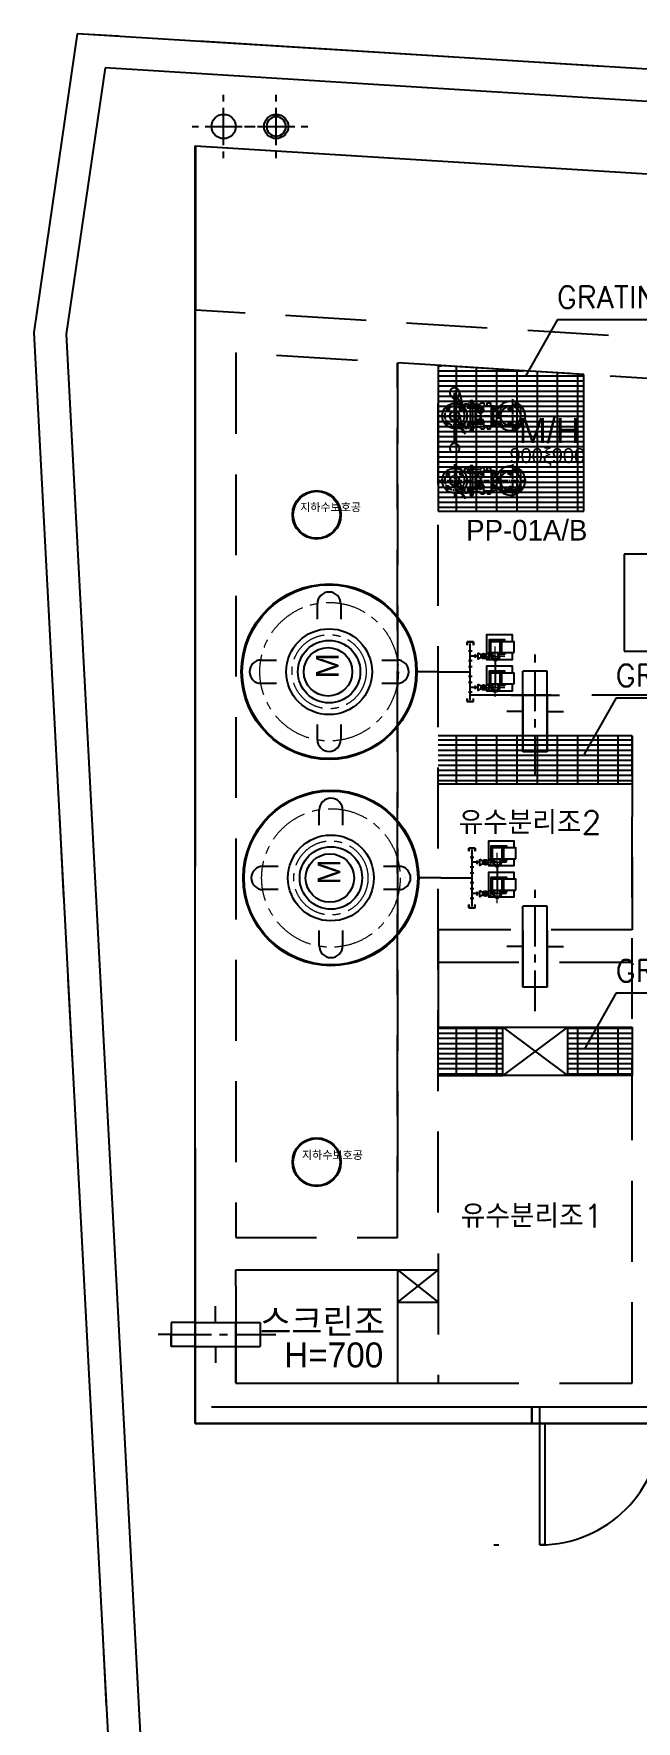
# Model space of a CAD drawing. Header units: millimetres. Extents: x 10462777 to 22643323, y 453826 to 1389191.
# Drawn here: x 11217133 to 11220856, y 619159 to 629587 of the extents above; entities that cross this region are included whole.
import ezdxf
from ezdxf.enums import TextEntityAlignment as Align

# ---------------------------------------------------------------- set-up
doc = ezdxf.new("R2010")
doc.units = ezdxf.units.MM
doc.header["$LTSCALE"] = 200
doc.header["$MEASUREMENT"] = 0
for name, pattern in [('CENTER', [2, 1.25, -0.25, 0.25, -0.25]), ('CENTER2', [1.125, 0.75, -0.125, 0.125, -0.125]), ('HIDDEN', [3.75, 2.5, -1.25]), ('PHANTOM', [2.5, 1.25, -0.25, 0.25, -0.25, 0.25, -0.25])]:
    doc.linetypes.add(name, pattern=pattern)
doc.layers.get('0').update_dxf_attribs({"linetype": 'CONTINUOUS'})
for name, color, linetype in [('C1', 7, 'CENTER'), ('CO2', 4, 'CONTINUOUS'), ('DIM', 4, 'CONTINUOUS'), ('door', 4, 'CONTINUOUS'), ('ELE', 7, 'CONTINUOUS'), ('ext', 4, 'CONTINUOUS'), ('FONT', 2, 'CONTINUOUS'), ('HATCH', 8, 'CONTINUOUS'), ('lea', 7, 'CONTINUOUS'), ('MECHANIC', 3, 'CONTINUOUS'), ('P1', 4, 'CONTINUOUS'), ('panel', 4, 'CONTINUOUS'), ('PIPE', 4, 'CONTINUOUS'), ('기계배관', 6, 'CONTINUOUS'), ('기계장비', 3, 'CONTINUOUS'), ('대지경계', 2, 'CONTINUOUS'), ('맨홀', 3, 'CONTINUOUS'), ('배관_02', 6, 'CONTINUOUS'), ('토목', 9, 'CONTINUOUS')]:
    doc.layers.add(name, color=color, linetype=linetype)
doc.styles.add('GHS', font='txt.shx ', dxfattribs={"bigfont": ' whgtxt.shx'})
doc.styles.get("Standard").update_dxf_attribs({"font": 'SYMBOL'})
doc.styles.add('중고딕', font='txt.shx ', dxfattribs={"bigfont": ' whgtxt.shx'})
pattern_1 = [(0, (11210619.973, 611347.867), (0, 31.25), []), (90, (11210619.97, 611347.87), (-125, 8e-15), [])]

msp = doc.modelspace()

# ---------------------------------------------------------------- hatches: boundary and pattern name
h = msp.add_hatch()
h.set_pattern_fill('GRATE', color=0, scale=1000, style=0)
h.set_pattern_definition(pattern_1)
h.paths.add_polyline_path([(11219631.32522, 626636.87163), (11220531.32522, 626636.87163), (11220531.32522, 627481.15471), (11219631.32522, 627536.87163)])
h.paths.add_polyline_path([(11220049.55577, 626910.5664), (11220650.15577, 626910.5664), (11220650.15577, 627049.1664), (11220049.55577, 627049.1664)], flags=9)
h.paths.add_polyline_path([(11220092.22771, 627020.09053), (11220579.89437, 627020.09053), (11220579.89437, 627251.09053), (11220092.22771, 627251.09053)], flags=9)
h = msp.add_hatch()
h.set_pattern_fill('GRATE', color=0, scale=1000, style=0)
h.set_pattern_definition(pattern_1)
h.paths.add_polyline_path([(11220831.32522, 624948.70034), (11220831.32522, 625248.70034), (11219631.32522, 625248.70034), (11219631.32522, 624948.70034)])
h = msp.add_hatch()
h.set_pattern_fill('GRATE', color=0, scale=1000, style=0)
h.set_pattern_definition(pattern_1)
h.paths.add_polyline_path([(11219631.32522, 623448.70034), (11219631.32522, 623148.70034), (11220031.32522, 623148.70034), (11220031.32522, 623448.70034)])
h.paths.add_polyline_path([(11220831.32522, 623148.70034), (11220831.32522, 623448.70034), (11220431.32522, 623448.70034), (11220431.32522, 623148.70034)])

# ---------------------------------------------------------------- linework, layer by layer
at = {"color": 3}
for p, q in [((11218131.32522, 620998.70034), (11218131.32522, 628894.7293)), ((11218131.32522, 628894.7293), (11248381.32522, 627017.50757)), ((11218381.32522, 621948.70034), (11219381.32522, 621948.70034)), ((11218381.32522, 621848.70034), (11218381.32522, 621948.70034)), ((11219381.32522, 621948.70034), (11219381.32522, 621348.70034)), ((11219381.32522, 621948.70034), (11219381.32522, 621748.70034)), ((11218381.32522, 621848.70034), (11218381.32522, 621248.70034)), ((11218381.32522, 621248.70034), (11218381.32522, 621548.70034)), ((11219381.32522, 621348.70034), (11219381.32522, 621248.70034)), ((11218381.32522, 621248.70034), (11219881.32522, 621248.70034)), ((11236481.32522, 620998.70034), (11218131.32522, 620998.70034))]:
    msp.add_line(p, q, dxfattribs=at)
at = {"color": 0}
for p, q in [((11218132.2843, 628894.66979), (11218132.2843, 627879.66979)), ((11218132.2843, 628894.66979), (11248381.32522, 627017.50757)), ((11218132.2843, 628894.66979), (11218132.2843, 627879.66979)), ((11218132.2843, 628894.66979), (11248381.32522, 627017.50757)), ((11218131.32522, 620998.70034), (11218132.2843, 627879.66979)), ((11218131.32522, 620998.70034), (11218132.2843, 627879.66979)), ((11220369.23246, 627821.67304), (11220171.66369, 627471.90779)), ((11220369.23246, 627821.67304), (11221257.10956, 627821.67304)), ((11219631.32522, 627536.87163), (11219631.32522, 626636.87163)), ((11220531.32522, 627481.15471), (11219631.32522, 627536.87163)), ((11220131.32522, 627505.91778), (11219881.32522, 627521.39471)), ((11220531.32522, 626636.87163), (11220531.32522, 627481.15471)), ((11219631.32522, 626636.87163), (11220531.32522, 626636.87163)), ((11221081.10568, 626370.60098), (11220781.10568, 626370.60098)), ((11220781.10568, 626370.60098), (11220781.10568, 625770.60098)), ((11220781.10568, 625770.60098), (11221081.10568, 625770.60098)), ((11220081.32522, 625498.70034), (11220381.32522, 625498.70034)), ((11220231.32522, 625498.70034), (11220381.32522, 625498.70034)), ((11220732.49906, 625484.06756), (11220534.9303, 625134.30232)), ((11220732.49906, 625484.06756), (11221620.37617, 625484.06756)), ((11220831.32522, 625248.70034), (11219631.32522, 625248.70034)), ((11220381.32522, 625248.70034), (11220081.32522, 625248.70034)), ((11220831.32522, 625248.70034), (11220831.32522, 624948.70034)), ((11220831.32522, 624948.70034), (11219631.32522, 624948.70034)), ((11220732.49906, 623659.41418), (11220534.9303, 623309.64894)), ((11220732.49906, 623659.41418), (11221620.37617, 623659.41418)), ((11219631.32522, 623448.70034), (11220831.32522, 623448.70034)), ((11220031.32522, 623148.70034), (11220031.32522, 623448.70034)), ((11220031.32522, 623448.70034), (11220431.32522, 623448.70034)), ((11220431.32522, 623448.70034), (11220031.32522, 623148.70034)), ((11220031.32522, 623448.70034), (11220431.32522, 623148.70034)), ((11220431.32522, 623448.70034), (11220431.32522, 623148.70034)), ((11220831.32522, 623448.70034), (11220831.32522, 623148.70034)), ((11220831.32522, 623148.70034), (11219631.32522, 623148.70034)), ((11219631.32522, 623148.70034), (11220031.32522, 623148.70034)), ((11219381.32522, 621948.70034), (11219631.32522, 621948.70034)), ((11219381.32522, 621948.70034), (11219631.32522, 621748.70034)), ((11219631.32522, 621948.70034), (11219381.32522, 621748.70034)), ((11219381.32522, 621748.70034), (11219631.32522, 621748.70034)), ((11218131.32522, 620998.70034), (11248381.32522, 620998.70034)), ((11218131.32522, 620998.70034), (11248381.32522, 620998.70034))]:
    msp.add_line(p, q, dxfattribs=at)
at = {"color": 3, "linetype": 'HIDDEN'}
for p, q in [((11248381.32522, 626007.50757), (11218132.2843, 627879.66979)), ((11219881.32522, 627521.39471), (11218381.32522, 627614.25624)), ((11218381.32522, 627614.25624), (11218381.32522, 622148.70034)), ((11219131.32522, 627580.44768), (11219131.32522, 627580.44768)), ((11219381.32522, 627552.34855), (11219381.32522, 622552.34855)), ((11219381.32522, 622148.70034), (11219381.32522, 627552.34855)), ((11219631.32522, 622302.34855), (11219631.32522, 627536.87163)), ((11227930.58289, 627023.08376), (11220131.32522, 627505.91778)), ((11221081.32522, 625498.70034), (11219631.32522, 625498.70034)), ((11220831.32522, 621248.70034), (11220831.32522, 625248.70034)), ((11220831.32522, 625248.70034), (11220831.32522, 624048.70034)), ((11220831.32522, 624048.70034), (11219631.32522, 624048.70034)), ((11219631.32522, 624048.70034), (11219631.32522, 623848.70034)), ((11219631.32522, 623848.70034), (11220831.32522, 623848.70034)), ((11219631.32522, 623848.70034), (11219631.32522, 623448.70034)), ((11218381.32522, 622148.70034), (11219381.32522, 622148.70034)), ((11218381.32522, 622148.70034), (11219381.32522, 622148.70034)), ((11219631.32522, 622048.70034), (11219631.32522, 621248.70034)), ((11219631.32522, 621248.70034), (11220831.32522, 621248.70034))]:
    msp.add_line(p, q, dxfattribs=at)
at = {"color": 1, "linetype": 'CENTER'}
for p, q in [((11220231.32522, 625000.42495), (11220231.32522, 625788.05455)), ((11220231.32522, 625000.42495), (11220231.32522, 625788.05455)), ((11220231.32522, 623547.33733), (11220231.32522, 624334.96693)), ((11220231.32522, 623547.33733), (11220231.32522, 624334.96693)), ((11217981.32522, 621548.70034), (11217902.39316, 621548.70034)), ((11217981.32522, 621548.70034), (11218629.5761, 621548.70034))]:
    msp.add_line(p, q, dxfattribs=at)
at = {"color": 7}
for p, q in [((11219636.52117, 625644.49232), (11219500.85287, 625644.49232)), ((11220306.32522, 625498.70034), (11220306.32522, 625148.70034)), ((11219647.7204, 624370.01536), (11219512.0521, 624370.01536)), ((11220306.32522, 624045.61273), (11220306.32522, 623695.61273)), ((11218131.32522, 621548.70034), (11218131.32522, 621698.70034)), ((11218131.32522, 621548.70034), (11218131.32522, 621698.70034)), ((11218381.32522, 621248.70034), (11218381.32522, 621623.70034)), ((11218381.32522, 621623.70034), (11218381.32522, 621623.70034))]:
    msp.add_line(p, q, dxfattribs=at)
for points in [[(11219933.69745, 625753.39403), (11219933.69745, 625873.95367), (11220088.73745, 625873.95367), (11220088.73745, 625829.88)], [(11220088.73745, 625762.98733), (11220088.73745, 625718.91367), (11219933.69745, 625718.91367), (11219933.69745, 625729.39061)], [(11219933.69745, 625559.79883), (11219933.69745, 625680.35847), (11220088.73745, 625680.35847), (11220088.73745, 625636.2848)], [(11219976.33835, 625525.31847), (11219933.69745, 625525.31847), (11219933.69745, 625535.79541)], [(11220088.73745, 625569.39214), (11220088.73745, 625525.31847), (11219994.40057, 625525.31847)], [(11219944.89668, 624478.91707), (11219944.89668, 624599.47671), (11220099.93668, 624599.47671), (11220099.93668, 624555.40304)], [(11220099.93668, 624488.51038), (11220099.93668, 624444.43671), (11219944.89668, 624444.43671), (11219944.89668, 624454.91365)], [(11219944.89668, 624285.32188), (11219944.89668, 624405.88152), (11220099.93668, 624405.88152), (11220099.93668, 624361.80785)], [(11219987.53758, 624250.84152), (11219944.89668, 624250.84152), (11219944.89668, 624261.31846)], [(11220099.93668, 624294.91518), (11220099.93668, 624250.84152), (11220005.5998, 624250.84152)]]:
    msp.add_lwpolyline(points)
at = {"color": 0}
for centre, radius in [((11218881.32522, 626614.25624), 150), ((11218881.32522, 626614.25624), 145), ((11218881.32522, 622614.25624), 150), ((11218881.32522, 622614.25624), 145)]:
    msp.add_circle(centre, radius, dxfattribs=at)
for centre in [(11218951.60416, 625643.95596), (11218962.80339, 624369.47901)]:
    msp.add_circle(centre, 150)
at = {"layer": 'C1', "color": 4, "lineweight": 15}
for p, q in [((11219927.22946, 625741.59712), (11220043.50946, 625741.59712)), ((11219985.36946, 625683.45712), (11219985.36946, 625799.73712)), ((11219985.36946, 625489.65712), (11219985.36946, 625605.93712)), ((11219927.22946, 625547.79712), (11220043.50946, 625547.79712)), ((11219938.42869, 624467.12017), (11220054.70869, 624467.12017)), ((11219996.56869, 624408.98017), (11219996.56869, 624525.26017)), ((11219938.42869, 624273.32017), (11220054.70869, 624273.32017)), ((11219996.56869, 624215.18017), (11219996.56869, 624331.46017))]:
    msp.add_line(p, q, dxfattribs=at)
for centre, radius in [((11218958.21287, 625644.49232), 428.08271), ((11218958.21287, 625644.49232), 229.11469), ((11218969.4121, 624370.01536), 428.08271), ((11218969.4121, 624370.01536), 229.11469)]:
    msp.add_circle(centre, radius, dxfattribs=at)
at = {"layer": 'CO2'}
for p, q in [((11218885.86087, 625970.07634), (11218885.86087, 626064.41461)), ((11219030.56487, 626064.41461), (11219030.56487, 625970.07634)), ((11218538.29058, 625716.84432), (11218632.62885, 625716.84432)), ((11219283.7969, 625716.84432), (11219378.13517, 625716.84432)), ((11218632.62885, 625572.14032), (11218538.29058, 625572.14032)), ((11219378.13517, 625572.14032), (11219283.7969, 625572.14032)), ((11218885.86087, 625224.57002), (11218885.86087, 625318.90829)), ((11219030.56487, 625318.90829), (11219030.56487, 625224.57002)), ((11218897.0601, 624695.59939), (11218897.0601, 624789.93766)), ((11219041.7641, 624789.93766), (11219041.7641, 624695.59939)), ((11218549.48981, 624442.36736), (11218643.82808, 624442.36736)), ((11219294.99613, 624442.36736), (11219389.3344, 624442.36736)), ((11218643.82808, 624297.66336), (11218549.48981, 624297.66336)), ((11219389.3344, 624297.66336), (11219294.99613, 624297.66336)), ((11218897.0601, 623950.09307), (11218897.0601, 624044.43134)), ((11219041.7641, 624044.43134), (11219041.7641, 623950.09307))]:
    msp.add_line(p, q, dxfattribs=at)
for centre, radius in [((11218958.21287, 625644.49232), 265.29069), ((11218958.21287, 625644.49232), 192.93869), ((11218969.4121, 624370.01536), 265.29069), ((11218969.4121, 624370.01536), 192.93869)]:
    msp.add_circle(centre, radius, dxfattribs=at)
for centre, start, end in [((11218958.21287, 626064.41461), 90, 180), ((11218958.21287, 626064.41461), 0, 90), ((11218538.29058, 625644.49232), 90, 180), ((11219378.13517, 625644.49232), 0, 90), ((11218538.29058, 625644.49232), 180, 270), ((11219378.13517, 625644.49232), 270, 0), ((11218958.21287, 625224.57002), 180, 270), ((11218958.21287, 625224.57002), 270, 0), ((11218969.4121, 624789.93766), 90, 180), ((11218969.4121, 624789.93766), 0, 90), ((11218549.48981, 624370.01536), 90, 180), ((11218549.48981, 624370.01536), 180, 270), ((11219389.3344, 624370.01536), 0, 90), ((11219389.3344, 624370.01536), 270, 0), ((11218969.4121, 623950.09307), 180, 270), ((11218969.4121, 623950.09307), 270, 0)]:
    msp.add_arc(centre, 72.352, start, end, dxfattribs=at)
at = {"layer": 'DIM', "color": 3}
for p, q in [((11219841.95746, 625771.05472), (11219818.70146, 625771.05472)), ((11219841.95746, 625712.13952), (11219818.70146, 625712.13952)), ((11219859.78706, 625753.22512), (11219859.78706, 625729.96912)), ((11219416.31303, 625644.49232), (11219416.31303, 625644.49232)), ((11219418.20431, 625644.49232), (11219418.20431, 625644.49232)), ((11219841.95746, 625673.94992), (11219818.70146, 625673.94992)), ((11219841.95746, 625615.03472), (11219818.70146, 625615.03472)), ((11219841.95746, 625577.25472), (11219818.70146, 625577.25472)), ((11219841.95746, 625518.33952), (11219818.70146, 625518.33952)), ((11219859.78706, 625559.42512), (11219859.78706, 625536.16912)), ((11219853.15669, 624496.57777), (11219829.90069, 624496.57777)), ((11219870.98629, 624478.74817), (11219870.98629, 624455.49217)), ((11219427.51226, 624370.01536), (11219427.51226, 624370.01536)), ((11219429.40354, 624370.01536), (11219429.40354, 624370.01536)), ((11219853.15669, 624437.66257), (11219829.90069, 624437.66257)), ((11219853.15669, 624399.47296), (11219829.90069, 624399.47296)), ((11219853.15669, 624340.55776), (11219829.90069, 624340.55776)), ((11219853.15669, 624302.77777), (11219829.90069, 624302.77777)), ((11219853.15669, 624243.86257), (11219829.90069, 624243.86257)), ((11219870.98629, 624284.94817), (11219870.98629, 624261.69217))]:
    msp.add_line(p, q, dxfattribs=at)
at = {"layer": 'door', "linetype": 'Continuous'}
for p, q in [((11220260.50996, 621098.70034), (11220210.50996, 621098.70034)), ((11220210.50996, 621098.70034), (11220210.50996, 620998.70034)), ((11220260.50996, 621098.70034), (11220210.50996, 621098.70034)), ((11220210.50996, 621098.70034), (11220210.50996, 620998.70034)), ((11220260.50996, 621098.70034), (11220210.50996, 621098.70034)), ((11220210.50996, 621098.70034), (11220210.50996, 620998.70034)), ((11220260.50996, 620998.70034), (11220260.50996, 621098.70034)), ((11220260.50996, 620998.70034), (11220260.50996, 621098.70034)), ((11220260.50996, 620998.70034), (11220260.50996, 621098.70034)), ((11218456.32522, 620998.70034), (11218506.32522, 620998.70034)), ((11218456.32522, 620998.70034), (11218506.32522, 620998.70034)), ((11220056.32522, 620998.70034), (11220006.32522, 620998.70034)), ((11220056.32522, 620998.70034), (11220006.32522, 620998.70034))]:
    msp.add_line(p, q, dxfattribs=at)
at = {"layer": 'door'}
for p, q in [((11218506.32522, 620998.70034), (11218536.32522, 620998.70034)), ((11218506.32522, 620998.70034), (11218536.32522, 620998.70034)), ((11220006.32522, 620998.70034), (11219976.32522, 620998.70034)), ((11220006.32522, 620998.70034), (11219976.32522, 620998.70034)), ((11220006.32522, 620998.70034), (11219976.32522, 620998.70034)), ((11220006.32522, 620998.70034), (11219976.32522, 620998.70034)), ((11220260.50996, 620248.70034), (11220260.50996, 620998.70034)), ((11220260.50996, 620248.70034), (11220260.50996, 620998.70034)), ((11220260.50996, 620248.70034), (11220260.50996, 620998.70034)), ((11220290.50996, 620998.70034), (11220290.50996, 620248.70034)), ((11220290.50996, 620998.70034), (11220290.50996, 620248.70034)), ((11220290.50996, 620998.70034), (11220290.50996, 620248.70034)), ((11219976.32522, 620248.70034), (11220006.32522, 620248.70034)), ((11220290.50996, 620248.70034), (11220260.50996, 620248.70034)), ((11220290.50996, 620248.70034), (11220260.50996, 620248.70034)), ((11220290.50996, 620248.70034), (11220260.50996, 620248.70034))]:
    msp.add_line(p, q, dxfattribs=at)
msp.add_arc((11220260.50996, 620998.70034), 750, 270, 0, dxfattribs=at)
msp.add_arc((11220260.50996, 620998.70034), 750, 270, 0, dxfattribs=at)
msp.add_arc((11220260.50996, 620998.70034), 750, 270, 0, dxfattribs=at)
at = {"layer": 'ELE'}
msp.add_line((11218506.32522, 620998.70034), (11220006.32522, 620998.70034), dxfattribs=at)
msp.add_line((11218506.32522, 620998.70034), (11220006.32522, 620998.70034), dxfattribs=at)
at = {"layer": 'ext', "color": 4}
for p, q in [((11217401.99534, 629586.97728), (11217133.03039, 627740.48585)), ((11365370.32523, 620401.20667), (11217401.99534, 629586.97728)), ((11217573.36768, 629375.95359), (11217333.79638, 627731.25463)), ((11365170.32523, 620213.23751), (11217573.36768, 629375.95359)), ((11217133.03039, 627740.48585), (11220722.95344, 559748.38492)), ((11217333.79638, 627731.25463), (11220922.67525, 559758.93005))]:
    msp.add_line(p, q, dxfattribs=at)
at = {"layer": 'HATCH'}
for p, q in [((11218306.32522, 629168.9894), (11218306.32522, 629208.9894)), ((11218306.32522, 629168.9894), (11218306.32522, 629208.9894)), ((11218306.32522, 629168.9894), (11218306.32522, 629208.9894)), ((11218306.32522, 629168.9894), (11218306.32522, 629208.9894)), ((11218306.32522, 629168.9894), (11218306.32522, 629208.9894)), ((11218631.32522, 629168.9894), (11218631.32522, 629208.9894)), ((11218631.32522, 629168.9894), (11218631.32522, 629208.9894)), ((11218631.32522, 629168.9894), (11218631.32522, 629208.9894)), ((11218631.32522, 629168.9894), (11218631.32522, 629208.9894)), ((11218631.32522, 629168.9894), (11218631.32522, 629208.9894)), ((11218306.32522, 628898.9894), (11218306.32522, 629128.9894)), ((11218306.32522, 628898.9894), (11218306.32522, 629128.9894)), ((11218306.32522, 628898.9894), (11218306.32522, 629128.9894)), ((11218306.32522, 628898.9894), (11218306.32522, 629128.9894)), ((11218306.32522, 628898.9894), (11218306.32522, 629128.9894)), ((11218631.32522, 628898.9894), (11218631.32522, 629128.9894)), ((11218631.32522, 628898.9894), (11218631.32522, 629128.9894)), ((11218631.32522, 628898.9894), (11218631.32522, 629128.9894)), ((11218631.32522, 628898.9894), (11218631.32522, 629128.9894)), ((11218631.32522, 628898.9894), (11218631.32522, 629128.9894)), ((11218111.32523, 629013.9894), (11218151.32523, 629013.9894)), ((11218111.32523, 629013.9894), (11218151.32523, 629013.9894)), ((11218111.32523, 629013.9894), (11218151.32523, 629013.9894)), ((11218111.32523, 629013.9894), (11218151.32523, 629013.9894)), ((11218111.32523, 629013.9894), (11218151.32523, 629013.9894)), ((11218191.32523, 629013.9894), (11218421.32522, 629013.9894)), ((11218191.32523, 629013.9894), (11218421.32522, 629013.9894)), ((11218191.32523, 629013.9894), (11218421.32522, 629013.9894)), ((11218191.32523, 629013.9894), (11218421.32522, 629013.9894)), ((11218191.32523, 629013.9894), (11218421.32522, 629013.9894)), ((11218436.32523, 629013.9894), (11218476.32523, 629013.9894)), ((11218436.32523, 629013.9894), (11218476.32523, 629013.9894)), ((11218436.32523, 629013.9894), (11218476.32523, 629013.9894)), ((11218436.32523, 629013.9894), (11218476.32523, 629013.9894)), ((11218436.32523, 629013.9894), (11218476.32523, 629013.9894)), ((11218461.32522, 629013.9894), (11218501.32522, 629013.9894)), ((11218461.32522, 629013.9894), (11218501.32522, 629013.9894)), ((11218461.32522, 629013.9894), (11218501.32522, 629013.9894)), ((11218461.32522, 629013.9894), (11218501.32522, 629013.9894)), ((11218461.32522, 629013.9894), (11218501.32522, 629013.9894)), ((11218516.32523, 629013.9894), (11218746.32522, 629013.9894)), ((11218516.32523, 629013.9894), (11218746.32522, 629013.9894)), ((11218516.32523, 629013.9894), (11218746.32522, 629013.9894)), ((11218516.32523, 629013.9894), (11218746.32522, 629013.9894)), ((11218516.32523, 629013.9894), (11218746.32522, 629013.9894)), ((11218786.32522, 629013.9894), (11218826.32522, 629013.9894)), ((11218786.32522, 629013.9894), (11218826.32522, 629013.9894)), ((11218786.32522, 629013.9894), (11218826.32522, 629013.9894)), ((11218786.32522, 629013.9894), (11218826.32522, 629013.9894)), ((11218786.32522, 629013.9894), (11218826.32522, 629013.9894)), ((11218306.32522, 628818.9894), (11218306.32522, 628858.9894)), ((11218306.32522, 628818.9894), (11218306.32522, 628858.9894)), ((11218306.32522, 628818.9894), (11218306.32522, 628858.9894)), ((11218306.32522, 628818.9894), (11218306.32522, 628858.9894)), ((11218306.32522, 628818.9894), (11218306.32522, 628858.9894)), ((11218631.32522, 628818.9894), (11218631.32522, 628858.9894)), ((11218631.32522, 628818.9894), (11218631.32522, 628858.9894)), ((11218631.32522, 628818.9894), (11218631.32522, 628858.9894)), ((11218631.32522, 628818.9894), (11218631.32522, 628858.9894)), ((11218631.32522, 628818.9894), (11218631.32522, 628858.9894))]:
    msp.add_line(p, q, dxfattribs=at)
for centre in [(11218306.32522, 629013.9894), (11218306.32522, 629013.9894), (11218306.32522, 629013.9894), (11218306.32522, 629013.9894), (11218306.32522, 629013.9894), (11218631.32522, 629013.9894), (11218631.32522, 629013.9894), (11218631.32522, 629013.9894), (11218631.32522, 629013.9894), (11218631.32522, 629013.9894)]:
    msp.add_ellipse(centre, major_axis=(-53.03301, 53.03301), ratio=1, start_param=-0.7853981634, end_param=5.4977871438, dxfattribs=at)
at = {"layer": 'lea'}
for start, end in [(0, 180), (0, 180), (0, 180), (0, 180), (0, 180), (180, 0), (180, 0), (180, 0), (180, 0), (180, 0)]:
    msp.add_arc((11218631.32522, 629013.9894), 60, start, end, dxfattribs=at)
at = {"layer": 'MECHANIC', "color": 1}
for p, q in [((11219789.07522, 627272.56121), (11219763.29204, 627375.39714)), ((11219789.07522, 627272.56121), (11219712.90828, 627346.30806)), ((11219749.07522, 627341.84324), (11219799.07522, 627255.2407)), ((11219780.41496, 627267.56121), (11219797.73547, 627277.56121)), ((11219813.95022, 627300.19779), (11219813.95022, 627272.3229)), ((11219862.95022, 627272.3229), (11219813.95022, 627272.3229)), ((11219845.45022, 627309.8229), (11219829.45022, 627309.8229)), ((11219845.45022, 627290.8229), (11219829.45022, 627290.8229)), ((11219862.95022, 627277.3229), (11219829.45022, 627277.3229)), ((11219829.45022, 627277.3229), (11219829.45022, 627173.3229)), ((11219845.45022, 627173.3229), (11219845.45022, 627277.3229)), ((11219862.95022, 627168.3229), (11219862.95022, 627282.3229)), ((11219875.95022, 627282.3229), (11219862.95022, 627282.3229)), ((11219875.95022, 627260.3229), (11219875.95022, 627282.3229)), ((11219911.95022, 627287.3229), (11219955.95022, 627287.3229)), ((11219911.95022, 627260.3229), (11219911.95022, 627287.3229)), ((11219958.87685, 627287.3229), (11219958.87685, 627163.3229)), ((11219963.87685, 627287.3229), (11219963.87685, 627163.3229)), ((11219789.07522, 627129.8436), (11219712.90828, 627203.59045)), ((11219749.07522, 627199.12563), (11219799.07522, 627112.52309)), ((11219789.07522, 627129.8436), (11219763.29204, 627232.67952)), ((11219862.95022, 627178.3229), (11219813.95022, 627178.3229)), ((11219813.95022, 627178.3229), (11219813.95022, 627150.448)), ((11219862.95022, 627173.3229), (11219829.45022, 627173.3229)), ((11219875.95022, 627168.3229), (11219862.95022, 627168.3229)), ((11219875.95022, 627168.3229), (11219875.95022, 627190.3229)), ((11219911.95022, 627190.3229), (11219911.95022, 627163.3229)), ((11219911.95022, 627163.3229), (11219955.95022, 627163.3229)), ((11219780.41496, 627124.8436), (11219797.73547, 627134.8436)), ((11219845.45022, 627159.8229), (11219829.45022, 627159.8229)), ((11219845.45022, 627140.8229), (11219829.45022, 627140.8229)), ((11219813.95022, 626900.19779), (11219813.95022, 626872.3229)), ((11219862.95022, 626872.3229), (11219813.95022, 626872.3229)), ((11219845.45022, 626909.8229), (11219829.45022, 626909.8229)), ((11219845.45022, 626890.8229), (11219829.45022, 626890.8229)), ((11219862.95022, 626877.3229), (11219829.45022, 626877.3229)), ((11219829.45022, 626877.3229), (11219829.45022, 626773.3229)), ((11219845.45022, 626773.3229), (11219845.45022, 626877.3229)), ((11219862.95022, 626768.3229), (11219862.95022, 626882.3229)), ((11219875.95022, 626882.3229), (11219862.95022, 626882.3229)), ((11219875.95022, 626860.3229), (11219875.95022, 626882.3229)), ((11219911.95022, 626887.3229), (11219955.95022, 626887.3229)), ((11219911.95022, 626860.3229), (11219911.95022, 626887.3229)), ((11219958.87685, 626887.3229), (11219958.87685, 626763.3229)), ((11219963.87685, 626887.3229), (11219963.87685, 626763.3229)), ((11219789.07522, 626729.8436), (11219712.90828, 626803.59045)), ((11219749.07522, 626799.12563), (11219799.07522, 626712.52309)), ((11219789.07522, 626729.8436), (11219763.29204, 626832.67952)), ((11219862.95022, 626778.3229), (11219813.95022, 626778.3229)), ((11219813.95022, 626778.3229), (11219813.95022, 626750.448)), ((11219862.95022, 626773.3229), (11219829.45022, 626773.3229)), ((11219845.45022, 626759.8229), (11219829.45022, 626759.8229)), ((11219875.95022, 626768.3229), (11219862.95022, 626768.3229)), ((11219875.95022, 626768.3229), (11219875.95022, 626790.3229)), ((11219911.95022, 626790.3229), (11219911.95022, 626763.3229)), ((11219911.95022, 626763.3229), (11219955.95022, 626763.3229)), ((11219780.41496, 626724.8436), (11219797.73547, 626734.8436)), ((11219845.45022, 626740.8229), (11219829.45022, 626740.8229))]:
    msp.add_line(p, q, dxfattribs=at)
at = {"layer": 'MECHANIC', "color": 1, "linetype": 'CENTER2', "ltscale": 0.25}
for p, q in [((11219681.27076, 627278.00235), (11219701.77686, 627257.49626)), ((11219733.95022, 627327.8229), (11219733.95022, 627122.8229)), ((11219786.62967, 627278.00235), (11219766.12358, 627257.49626)), ((11220090.95022, 627327.8229), (11220090.95022, 627122.8229)), ((11219631.45022, 627225.3229), (11220181.45022, 627225.3229)), ((11219681.27076, 627172.64344), (11219701.77686, 627193.14954)), ((11219786.62967, 627172.64344), (11219766.12358, 627193.14954)), ((11219681.27076, 626878.00235), (11219701.77686, 626857.49626)), ((11219733.95022, 626927.8229), (11219733.95022, 626722.8229)), ((11219786.62967, 626878.00235), (11219766.12358, 626857.49626)), ((11220090.95022, 626927.8229), (11220090.95022, 626722.8229)), ((11219631.45022, 626825.3229), (11220181.45022, 626825.3229)), ((11219681.27076, 626772.64344), (11219701.77686, 626793.14954)), ((11219786.62967, 626772.64344), (11219766.12358, 626793.14954))]:
    msp.add_line(p, q, dxfattribs=at)
at = {"layer": 'MECHANIC'}
for p, q in [((11219753.95022, 627300.19779), (11219773.95022, 627300.19779)), ((11219773.95022, 627300.19779), (11219773.95022, 627291.70249)), ((11219793.95022, 627300.19779), (11219793.95022, 627274.37644)), ((11219793.95022, 627300.19779), (11219813.95022, 627300.19779)), ((11219813.95022, 627300.19779), (11219826.45022, 627277.3229)), ((11219826.45022, 627277.3229), (11219829.45022, 627277.3229)), ((11219845.45022, 627317.8229), (11219829.45022, 627317.8229)), ((11219829.45022, 627317.8229), (11219829.45022, 627277.3229)), ((11219845.45022, 627317.8229), (11219845.45022, 627277.3229)), ((11219893.43237, 627294.80105), (11219845.45022, 627294.80105)), ((11219895.95022, 627306.19779), (11219893.43237, 627294.80105)), ((11219895.95022, 627306.19779), (11219915.95022, 627306.19779)), ((11219915.95022, 627297.3229), (11219915.95022, 627306.19779)), ((11219935.95022, 627297.3229), (11219935.95022, 627306.19779)), ((11219935.95022, 627306.19779), (11219955.95022, 627306.19779)), ((11219955.95022, 627306.19779), (11219955.95022, 627287.3229)), ((11219955.95022, 627287.3229), (11219972.87685, 627287.3229)), ((11220018.11264, 627280.92799), (11220018.11264, 627169.7178)), ((11220023.84512, 627286.66048), (11220135.05531, 627286.66048)), ((11220068.90214, 627272.34601), (11220089.99829, 627272.34601)), ((11220094.42711, 627284.80392), (11220106.92718, 627300.06741)), ((11220123.47385, 627268.03377), (11220130.44238, 627286.49091)), ((11220140.7878, 627280.92799), (11220140.7878, 627169.7178)), ((11219793.95022, 627176.26936), (11219793.95022, 627150.448)), ((11219813.95022, 627150.448), (11219826.45022, 627173.3229)), ((11219829.45022, 627173.3229), (11219826.45022, 627173.3229)), ((11219829.45022, 627173.3229), (11219829.45022, 627132.8229)), ((11219845.45022, 627173.3229), (11219845.45022, 627132.8229)), ((11219955.95022, 627163.3229), (11219972.87685, 627163.3229)), ((11219955.95022, 627144.448), (11219955.95022, 627163.3229)), ((11219972.87685, 627253.3229), (11219972.87685, 627197.3229)), ((11220020.4497, 627242.09304), (11220000.98109, 627238.89941)), ((11220020.4497, 627208.55275), (11220000.98109, 627211.74639)), ((11220023.84512, 627163.98532), (11220135.05531, 627163.98532)), ((11220068.90214, 627266.58004), (11220089.99829, 627266.58004)), ((11220068.90214, 627184.06575), (11220089.99829, 627184.06575)), ((11220068.90214, 627178.29979), (11220089.99829, 627178.29979)), ((11220094.42711, 627165.84188), (11220106.92718, 627150.57838)), ((11220123.47385, 627182.61202), (11220130.44238, 627164.15489)), ((11219753.95022, 627150.448), (11219773.95022, 627150.448)), ((11219773.95022, 627158.94331), (11219773.95022, 627150.448)), ((11219793.95022, 627150.448), (11219813.95022, 627150.448)), ((11219845.45022, 627132.8229), (11219829.45022, 627132.8229)), ((11219893.43237, 627155.84474), (11219845.45022, 627155.84474)), ((11219895.95022, 627144.448), (11219893.43237, 627155.84474)), ((11219895.95022, 627144.448), (11219915.95022, 627144.448)), ((11219915.95022, 627153.3229), (11219915.95022, 627144.448)), ((11219935.95022, 627153.3229), (11219935.95022, 627144.448)), ((11219935.95022, 627144.448), (11219955.95022, 627144.448)), ((11219753.95022, 626900.19779), (11219773.95022, 626900.19779)), ((11219773.95022, 626900.19779), (11219773.95022, 626891.70249)), ((11219793.95022, 626900.19779), (11219793.95022, 626874.37644)), ((11219793.95022, 626900.19779), (11219813.95022, 626900.19779)), ((11219813.95022, 626900.19779), (11219826.45022, 626877.3229)), ((11219826.45022, 626877.3229), (11219829.45022, 626877.3229)), ((11219845.45022, 626917.8229), (11219829.45022, 626917.8229)), ((11219829.45022, 626917.8229), (11219829.45022, 626877.3229)), ((11219845.45022, 626917.8229), (11219845.45022, 626877.3229)), ((11219893.43237, 626894.80105), (11219845.45022, 626894.80105)), ((11219895.95022, 626906.19779), (11219893.43237, 626894.80105)), ((11219895.95022, 626906.19779), (11219915.95022, 626906.19779)), ((11219915.95022, 626897.3229), (11219915.95022, 626906.19779)), ((11219935.95022, 626897.3229), (11219935.95022, 626906.19779)), ((11219935.95022, 626906.19779), (11219955.95022, 626906.19779)), ((11219955.95022, 626906.19779), (11219955.95022, 626887.3229)), ((11219955.95022, 626887.3229), (11219972.87685, 626887.3229)), ((11219972.87685, 626853.3229), (11219972.87685, 626797.3229)), ((11220018.11264, 626880.92799), (11220018.11264, 626769.7178)), ((11220023.84512, 626886.66048), (11220135.05531, 626886.66048)), ((11220068.90214, 626872.34601), (11220089.99829, 626872.34601)), ((11220068.90214, 626866.58004), (11220089.99829, 626866.58004)), ((11220094.42711, 626884.80392), (11220106.92718, 626900.06741)), ((11220123.47385, 626868.03377), (11220130.44238, 626886.49091)), ((11220140.7878, 626880.92799), (11220140.7878, 626769.7178)), ((11219753.95022, 626750.448), (11219773.95022, 626750.448)), ((11219773.95022, 626758.94331), (11219773.95022, 626750.448)), ((11219793.95022, 626776.26936), (11219793.95022, 626750.448)), ((11219793.95022, 626750.448), (11219813.95022, 626750.448)), ((11219813.95022, 626750.448), (11219826.45022, 626773.3229)), ((11219829.45022, 626773.3229), (11219826.45022, 626773.3229)), ((11219829.45022, 626773.3229), (11219829.45022, 626732.8229)), ((11219845.45022, 626773.3229), (11219845.45022, 626732.8229)), ((11219893.43237, 626755.84474), (11219845.45022, 626755.84474)), ((11219895.95022, 626744.448), (11219893.43237, 626755.84474)), ((11219915.95022, 626753.3229), (11219915.95022, 626744.448)), ((11219935.95022, 626753.3229), (11219935.95022, 626744.448)), ((11219955.95022, 626763.3229), (11219972.87685, 626763.3229)), ((11219955.95022, 626744.448), (11219955.95022, 626763.3229)), ((11220020.4497, 626842.09304), (11220000.98109, 626838.89941)), ((11220020.4497, 626808.55275), (11220000.98109, 626811.74639)), ((11220023.84512, 626763.98532), (11220135.05531, 626763.98532)), ((11220068.90214, 626784.06575), (11220089.99829, 626784.06575)), ((11220068.90214, 626778.29979), (11220089.99829, 626778.29979)), ((11220094.42711, 626765.84188), (11220106.92718, 626750.57838)), ((11220123.47385, 626782.61202), (11220130.44238, 626764.15489)), ((11219845.45022, 626732.8229), (11219829.45022, 626732.8229)), ((11219895.95022, 626744.448), (11219915.95022, 626744.448)), ((11219935.95022, 626744.448), (11219955.95022, 626744.448))]:
    msp.add_line(p, q, dxfattribs=at)
at = {"layer": 'MECHANIC', "color": 1, "linetype": 'CENTER2', "ltscale": 0.2}
for p, q in [((11219857.65022, 627300.3229), (11219817.25022, 627300.3229)), ((11219893.95022, 627287.7229), (11219893.95022, 627162.9229)), ((11219868.03022, 627190.3229), (11219919.87022, 627190.3229)), ((11219919.15022, 627260.3229), (11219868.75022, 627260.3229)), ((11219857.65022, 627150.3229), (11219817.25022, 627150.3229)), ((11219857.65022, 626900.3229), (11219817.25022, 626900.3229)), ((11219919.15022, 626860.3229), (11219868.75022, 626860.3229)), ((11219893.95022, 626887.7229), (11219893.95022, 626762.9229)), ((11219857.65022, 626750.3229), (11219817.25022, 626750.3229)), ((11219868.03022, 626790.3229), (11219919.87022, 626790.3229))]:
    msp.add_line(p, q, dxfattribs=at)
at = {"layer": 'MECHANIC', "color": 1, "linetype": 'CENTER2', "ltscale": 0.03}
for p, q in [((11219962.87685, 627270.3229), (11219982.87685, 627270.3229)), ((11219972.87685, 627260.3229), (11219972.87685, 627280.3229)), ((11220031.29735, 627280.92799), (11220016.39289, 627280.92799)), ((11220023.84512, 627273.47576), (11220023.84512, 627288.38022)), ((11220106.10627, 627291.35044), (11220129.0362, 627291.35044)), ((11220117.57124, 627302.81541), (11220117.57124, 627279.88547)), ((11220127.60308, 627280.92799), (11220142.50754, 627280.92799)), ((11220135.05531, 627273.47576), (11220135.05531, 627288.38022)), ((11219962.87685, 627180.3229), (11219982.87685, 627180.3229)), ((11219971.83875, 627225.3229), (11219994.76869, 627225.3229)), ((11219972.87685, 627190.3229), (11219972.87685, 627170.3229)), ((11220003.20818, 627236.78787), (11220003.20818, 627213.85793)), ((11220031.29735, 627169.7178), (11220016.39289, 627169.7178)), ((11220023.84512, 627177.17003), (11220023.84512, 627162.26557)), ((11220117.57124, 627170.76032), (11220117.57124, 627147.83039)), ((11220127.60308, 627169.7178), (11220142.50754, 627169.7178)), ((11220135.05531, 627177.17003), (11220135.05531, 627162.26557)), ((11220106.10627, 627159.29536), (11220129.0362, 627159.29536)), ((11219962.87685, 626870.3229), (11219982.87685, 626870.3229)), ((11219972.87685, 626860.3229), (11219972.87685, 626880.3229)), ((11220031.29735, 626880.92799), (11220016.39289, 626880.92799)), ((11220023.84512, 626873.47576), (11220023.84512, 626888.38022)), ((11220106.10627, 626891.35044), (11220129.0362, 626891.35044)), ((11220117.57124, 626902.81541), (11220117.57124, 626879.88547)), ((11220127.60308, 626880.92799), (11220142.50754, 626880.92799)), ((11220135.05531, 626873.47576), (11220135.05531, 626888.38022)), ((11219962.87685, 626780.3229), (11219982.87685, 626780.3229)), ((11219971.83875, 626825.3229), (11219994.76869, 626825.3229)), ((11219972.87685, 626790.3229), (11219972.87685, 626770.3229)), ((11220003.20818, 626836.78787), (11220003.20818, 626813.85793)), ((11220031.29735, 626769.7178), (11220016.39289, 626769.7178)), ((11220023.84512, 626777.17003), (11220023.84512, 626762.26557)), ((11220106.10627, 626759.29536), (11220129.0362, 626759.29536)), ((11220117.57124, 626770.76032), (11220117.57124, 626747.83039)), ((11220127.60308, 626769.7178), (11220142.50754, 626769.7178)), ((11220135.05531, 626777.17003), (11220135.05531, 626762.26557))]:
    msp.add_line(p, q, dxfattribs=at)
at = {"layer": 'MECHANIC', "color": 1, "linetype": 'CENTER2', "ltscale": 0.05}
for p, q in [((11220061.6132, 627269.46303), (11220097.28723, 627269.46303)), ((11220061.6132, 627181.18277), (11220097.28723, 627181.18277)), ((11220061.6132, 626869.46303), (11220097.28723, 626869.46303)), ((11220061.6132, 626781.18277), (11220097.28723, 626781.18277))]:
    msp.add_line(p, q, dxfattribs=at)
at = {"layer": 'MECHANIC'}
for centre, radius in [((11219733.95022, 627225.3229), 77.5), ((11219691.52381, 627267.7493), 9.5), ((11219773.87662, 627267.7493), 9.5), ((11220079.45022, 627225.3229), 61.33758), ((11220023.84512, 627280.92799), 4.01274), ((11220117.57124, 627291.35044), 5.73248), ((11220135.05531, 627280.92799), 4.01274), ((11219691.52381, 627182.89649), 9.5), ((11219733.95022, 627225.3229), 30.25), ((11219773.87662, 627182.89649), 9.5), ((11220003.20818, 627225.3229), 5.73248), ((11220023.84512, 627169.7178), 4.01274), ((11220117.57124, 627159.29536), 5.73248), ((11220135.05531, 627169.7178), 4.01274), ((11219733.95022, 626825.3229), 77.5), ((11219691.52381, 626867.7493), 9.5), ((11219733.95022, 626825.3229), 30.25), ((11219773.87662, 626867.7493), 9.5), ((11220079.45022, 626825.3229), 61.33758), ((11220023.84512, 626880.92799), 4.01274), ((11220117.57124, 626891.35044), 5.73248), ((11220135.05531, 626880.92799), 4.01274), ((11219691.52381, 626782.89649), 9.5), ((11219773.87662, 626782.89649), 9.5), ((11220003.20818, 626825.3229), 5.73248), ((11220023.84512, 626769.7178), 4.01274), ((11220117.57124, 626759.29536), 5.73248), ((11220135.05531, 626769.7178), 4.01274)]:
    msp.add_circle(centre, radius, dxfattribs=at)
at = {"layer": 'MECHANIC', "color": 1, "linetype": 'CENTER2', "ltscale": 0.25}
for centre in [(11219733.95022, 627225.3229), (11219733.95022, 626825.3229)]:
    msp.add_circle(centre, 60, dxfattribs=at)
at = {"layer": 'MECHANIC', "color": 1}
for centre, radius in [((11219893.95022, 627260.3229), 17), ((11219893.95022, 627260.3229), 14), ((11219972.87685, 627270.3229), 5), ((11219972.87685, 627270.3229), 5), ((11219893.95022, 627190.3229), 17), ((11219893.95022, 627190.3229), 14), ((11219972.87685, 627180.3229), 5), ((11219893.95022, 626860.3229), 17), ((11219893.95022, 626860.3229), 14), ((11219972.87685, 626870.3229), 5), ((11219972.87685, 626870.3229), 5), ((11219893.95022, 626790.3229), 17), ((11219893.95022, 626790.3229), 14), ((11219972.87685, 626780.3229), 5)]:
    msp.add_circle(centre, radius, dxfattribs=at)
at = {"layer": 'MECHANIC', "color": 2}
for centre, start, end in [((11219733.95022, 627368.04051), 299.726988251, 240.273011749), ((11219733.95022, 627225.3229), 119.726988251, 60.273011749), ((11219733.95022, 627025.3229), 299.726988251, 240.273011749), ((11219733.95022, 626825.3229), 119.726988251, 60.273011749)]:
    msp.add_arc(centre, 30.25, start, end, dxfattribs=at)
at = {"layer": 'MECHANIC'}
for centre, radius, start, end in [((11219783.95022, 627280.19779), 10, 333.089769421, 0), ((11219925.95022, 627297.3229), 10, 180, 0), ((11219972.87685, 627270.3229), 17, 270, 90), ((11220079.45022, 627225.3229), 90, 210.705531512, 160.096957941), ((11220023.84512, 627280.92799), 5.73248, 90, 180), ((11220068.90214, 627269.46303), 2.88298, 90, 270), ((11220079.45022, 627269.46303), 8.20971, 20.55874086, 159.44125914), ((11220089.99829, 627269.46303), 2.88298, 270, 90), ((11220089.99829, 627269.46303), 2.88298, 270, 90), ((11220117.57124, 627291.35044), 13.75796, 339.315843041, 140.684157016), ((11220135.05531, 627280.92799), 5.73248, 0, 90), ((11219783.95022, 627170.448), 10, 0, 26.910230579), ((11219925.95022, 627153.3229), 10, 0, 180), ((11219972.87685, 627180.3229), 17, 270, 90), ((11219980.09652, 627224.93289), 34.34724, 26.943876566, 81.060969583), ((11220003.20818, 627225.3229), 13.75796, 99.315843028, 260.684156972), ((11219990.1523, 627140.51506), 40.76762, 39.263044044, 90.425156817), ((11220023.84512, 627169.7178), 5.73248, 180, 270), ((11220068.90214, 627181.18277), 2.88298, 90, 270), ((11220079.45022, 627269.46303), 8.20971, 200.55874086, 339.44125914), ((11220079.45022, 627181.18277), 8.20971, 20.55874086, 159.44125914), ((11220079.45022, 627181.18277), 8.20971, 200.55874086, 339.44125914), ((11220089.99829, 627181.18277), 2.88298, 270, 90), ((11220089.99829, 627181.18277), 2.88298, 270, 90), ((11220117.57124, 627159.29536), 13.75796, 219.315842984, 20.684156959), ((11220135.05531, 627169.7178), 5.73248, 270, 0), ((11219783.95022, 626880.19779), 10, 333.089769421, 0), ((11219925.95022, 626897.3229), 10, 180, 0), ((11219972.87685, 626870.3229), 17, 270, 90), ((11219980.09652, 626824.93289), 34.34724, 26.943876566, 81.060969583), ((11220079.45022, 626825.3229), 90, 210.705531512, 160.096957941), ((11220023.84512, 626880.92799), 5.73248, 90, 180), ((11220068.90214, 626869.46303), 2.88298, 90, 270), ((11220079.45022, 626869.46303), 8.20971, 20.55874086, 159.44125914), ((11220079.45022, 626869.46303), 8.20971, 200.55874086, 339.44125914), ((11220089.99829, 626869.46303), 2.88298, 270, 90), ((11220089.99829, 626869.46303), 2.88298, 270, 90), ((11220117.57124, 626891.35044), 13.75796, 339.315843041, 140.684157016), ((11220135.05531, 626880.92799), 5.73248, 0, 90), ((11219783.95022, 626770.448), 10, 0, 26.910230579), ((11219925.95022, 626753.3229), 10, 0, 180), ((11219972.87685, 626780.3229), 17, 270, 90), ((11220003.20818, 626825.3229), 13.75796, 99.315843028, 260.684156972), ((11219990.1523, 626740.51506), 40.76762, 39.263044044, 90.425156817), ((11220023.84512, 626769.7178), 5.73248, 180, 270), ((11220068.90214, 626781.18277), 2.88298, 90, 270), ((11220079.45022, 626781.18277), 8.20971, 20.55874086, 159.44125914), ((11220079.45022, 626781.18277), 8.20971, 200.55874086, 339.44125914), ((11220089.99829, 626781.18277), 2.88298, 270, 90), ((11220089.99829, 626781.18277), 2.88298, 270, 90), ((11220117.57124, 626759.29536), 13.75796, 219.315842984, 20.684156959), ((11220135.05531, 626769.7178), 5.73248, 270, 0)]:
    msp.add_arc(centre, radius, start, end, dxfattribs=at)
at = {"layer": 'MECHANIC', "color": 1}
for centre, start, end in [((11219893.95022, 627260.3229), 180, 0), ((11219893.95022, 627190.3229), 0, 180), ((11219893.95022, 626860.3229), 180, 0), ((11219893.95022, 626790.3229), 0, 180)]:
    msp.add_arc(centre, 18, start, end, dxfattribs=at)
at = {"layer": 'P1'}
for p, q in [((11219752.80946, 625644.49232), (11219791.56946, 625644.49232)), ((11219764.00869, 624370.01536), (11219802.76869, 624370.01536))]:
    msp.add_line(p, q, dxfattribs=at)
at = {"layer": 'panel'}
for p, q in [((11218131.32522, 628894.7293), (11218131.32522, 627698.70034)), ((11218131.32522, 628894.7293), (11236331.32522, 627765.29341)), ((11218131.32522, 628894.7293), (11218131.32522, 627698.70034)), ((11218131.32522, 628894.7293), (11236331.32522, 627765.29341)), ((11218131.32522, 622698.70034), (11218131.32522, 620998.70034)), ((11218131.32522, 622698.70034), (11218131.32522, 620998.70034)), ((11218456.32522, 621098.70034), (11218231.32522, 621098.70034)), ((11220056.32522, 621098.70034), (11218456.32522, 621098.70034)), ((11228481.32522, 621098.70034), (11220056.32522, 621098.70034)), ((11220210.50996, 620998.70034), (11220210.50996, 621098.70034)), ((11220210.50996, 620998.70034), (11220210.50996, 621098.70034)), ((11220210.50996, 620998.70034), (11220210.50996, 621098.70034)), ((11218456.32522, 620998.70034), (11218131.32522, 620998.70034)), ((11218456.32522, 620998.70034), (11218131.32522, 620998.70034)), ((11228481.32522, 620998.70034), (11220056.32522, 620998.70034)), ((11228481.32522, 620998.70034), (11220056.32522, 620998.70034))]:
    msp.add_line(p, q, dxfattribs=at)
at = {"layer": 'PIPE'}
msp.add_line((11219733.95022, 627055.5729), (11219733.95022, 627368.04051), dxfattribs=at)
at = {"layer": '기계배관', "color": 2}
for p, q in [((11219830.32946, 625470.07232), (11219830.32946, 625818.91232)), ((11219878.77946, 625741.59712), (11219830.32946, 625741.59712)), ((11219985.36946, 625741.59712), (11219985.36946, 625547.79712)), ((11219636.52117, 625644.49232), (11219830.32946, 625644.49232)), ((11219878.77946, 625547.79712), (11219830.32946, 625547.79712)), ((11219841.52869, 624195.59536), (11219841.52869, 624544.43536)), ((11219889.97869, 624467.12017), (11219841.52869, 624467.12017)), ((11219996.56869, 624467.12017), (11219996.56869, 624273.32017)), ((11219647.7204, 624370.01536), (11219841.52869, 624370.01536)), ((11219889.97869, 624273.32017), (11219841.52869, 624273.32017))]:
    msp.add_line(p, q, dxfattribs=at)
at = {"layer": '기계배관'}
for p, q in [((11219985.36946, 625741.59712), (11219946.60946, 625741.59712)), ((11219985.36946, 625547.79712), (11219946.60946, 625547.79712)), ((11219996.56869, 624467.12017), (11219957.80869, 624467.12017)), ((11219996.56869, 624273.32017), (11219957.80869, 624273.32017))]:
    msp.add_line(p, q, dxfattribs=at)
at = {"layer": '기계장비', "color": 7}
for p, q in [((11219849.70946, 625828.60232), (11219810.94946, 625828.60232)), ((11219810.94946, 625828.60232), (11219810.94946, 625809.22232)), ((11219810.94946, 625809.22232), (11219810.94946, 625828.60232)), ((11219810.94946, 625828.60232), (11219849.70946, 625828.60232)), ((11219849.70946, 625809.22232), (11219849.70946, 625828.60232)), ((11219849.70946, 625828.60232), (11219849.70946, 625809.22232)), ((11219810.94946, 625460.38232), (11219810.94946, 625479.76232)), ((11219810.94946, 625479.76232), (11219810.94946, 625460.38232)), ((11219849.70946, 625460.38232), (11219810.94946, 625460.38232)), ((11219810.94946, 625460.38232), (11219849.70946, 625460.38232)), ((11219849.70946, 625460.38232), (11219849.70946, 625479.76232)), ((11219860.90869, 624554.12536), (11219822.14869, 624554.12536)), ((11219822.14869, 624554.12536), (11219822.14869, 624534.74536)), ((11219822.14869, 624534.74536), (11219822.14869, 624554.12536)), ((11219822.14869, 624554.12536), (11219860.90869, 624554.12536)), ((11219860.90869, 624534.74536), (11219860.90869, 624554.12536)), ((11219860.90869, 624554.12536), (11219860.90869, 624534.74536)), ((11219822.14869, 624185.90536), (11219822.14869, 624205.28536)), ((11219822.14869, 624205.28536), (11219822.14869, 624185.90536)), ((11219860.90869, 624185.90536), (11219822.14869, 624185.90536)), ((11219822.14869, 624185.90536), (11219860.90869, 624185.90536)), ((11219860.90869, 624185.90536), (11219860.90869, 624205.28536))]:
    msp.add_line(p, q, dxfattribs=at)
for points in [[(11219878.77946, 625760.77232), (11219946.60946, 625722.01232), (11219946.60946, 625760.77232), (11219878.77946, 625722.01232)], [(11219878.77946, 625567.17712), (11219946.60946, 625528.41712), (11219946.60946, 625567.17712), (11219878.77946, 625528.41712)], [(11219889.97869, 624486.29536), (11219957.80869, 624447.53536), (11219957.80869, 624486.29536), (11219889.97869, 624447.53536)], [(11219889.97869, 624292.70017), (11219957.80869, 624253.94017), (11219957.80869, 624292.70017), (11219889.97869, 624253.94017)]]:
    msp.add_lwpolyline(points, close=True, dxfattribs=at)
for centre in [(11219912.69446, 625741.39232), (11219912.69446, 625547.79712), (11219923.89369, 624466.91536), (11219923.89369, 624273.32017)]:
    msp.add_circle(centre, 15.504, dxfattribs=at)
at = {"layer": '대지경계', "linetype": 'PHANTOM', "ltscale": 10}
for p, q in [((11217401.99534, 629586.97728), (11217133.03039, 627740.48585)), ((11365370.32523, 620401.20667), (11217401.99534, 629586.97728)), ((11217133.03039, 627740.48585), (11220722.95344, 559748.38492))]:
    msp.add_line(p, q, dxfattribs=at)
at = {"layer": '맨홀', "color": 60}
for p, q in [((11219959.93615, 625752.77595), (11219959.93615, 625762.98733)), ((11220010.80276, 625752.77595), (11220010.80276, 625762.98733)), ((11219959.93615, 625559.18076), (11219959.93615, 625569.39214)), ((11220010.80276, 625559.18076), (11220010.80276, 625569.39214)), ((11219971.13538, 624478.299), (11219971.13538, 624488.51038)), ((11220022.00199, 624478.299), (11220022.00199, 624488.51038)), ((11219971.13538, 624284.7038), (11219971.13538, 624294.91518)), ((11220022.00199, 624284.7038), (11220022.00199, 624294.91518))]:
    msp.add_line(p, q, dxfattribs=at)
for points in [[(11219959.93615, 625749.92167), (11219949.20145, 625749.92167), (11219949.20145, 625842.94567), (11220042.22545, 625842.94567), (11220042.22545, 625829.88)], [(11219963.98574, 625752.77595), (11219959.93615, 625752.77595), (11219959.93615, 625730.00868), (11219963.98574, 625730.00868)], [(11220006.75318, 625730.00868), (11220010.80276, 625730.00868), (11220010.80276, 625752.77595), (11220006.75318, 625752.77595)], [(11220042.22545, 625762.98733), (11220042.22545, 625749.92167), (11220010.80276, 625749.92167)], [(11219959.93615, 625556.32647), (11219949.20145, 625556.32647), (11219949.20145, 625649.35047), (11220042.22545, 625649.35047), (11220042.22545, 625636.2848)], [(11219963.98574, 625559.18076), (11219959.93615, 625559.18076), (11219959.93615, 625536.41349), (11219963.98574, 625536.41349)], [(11220006.75318, 625536.41349), (11220010.80276, 625536.41349), (11220010.80276, 625559.18076), (11220006.75318, 625559.18076)], [(11220042.22545, 625569.39214), (11220042.22545, 625556.32647), (11220010.80276, 625556.32647)], [(11219971.13538, 624475.44471), (11219960.40068, 624475.44471), (11219960.40068, 624568.46871), (11220053.42468, 624568.46871), (11220053.42468, 624555.40304)], [(11219975.18497, 624478.299), (11219971.13538, 624478.299), (11219971.13538, 624455.53173), (11219975.18497, 624455.53173)], [(11220017.95241, 624455.53173), (11220022.00199, 624455.53173), (11220022.00199, 624478.299), (11220017.95241, 624478.299)], [(11220053.42468, 624488.51038), (11220053.42468, 624475.44471), (11220022.00199, 624475.44471)], [(11219971.13538, 624281.84952), (11219960.40068, 624281.84952), (11219960.40068, 624374.87352), (11220053.42468, 624374.87352), (11220053.42468, 624361.80785)], [(11219975.18497, 624284.7038), (11219971.13538, 624284.7038), (11219971.13538, 624261.93653), (11219975.18497, 624261.93653)], [(11220017.95241, 624261.93653), (11220022.00199, 624261.93653), (11220022.00199, 624284.7038), (11220017.95241, 624284.7038)], [(11220053.42468, 624294.91518), (11220053.42468, 624281.84952), (11220022.00199, 624281.84952)]]:
    msp.add_lwpolyline(points, dxfattribs=at)
for points in [[(11220015.65548, 625762.98733), (11220015.65548, 625829.88), (11219955.08344, 625829.88), (11219955.08344, 625762.98733)], [(11220015.65548, 625756.74377), (11220015.65548, 625836.12357), (11220019.66571, 625836.12357), (11220019.66571, 625756.74377)], [(11220023.67594, 625756.74377), (11220023.67594, 625836.12357), (11220019.66571, 625836.12357), (11220019.66571, 625756.74377)], [(11220100.97055, 625762.98733), (11220100.97055, 625829.88), (11220023.67594, 625829.88), (11220023.67594, 625762.98733)], [(11220015.65548, 625569.39214), (11220015.65548, 625636.2848), (11219955.08344, 625636.2848), (11219955.08344, 625569.39214)], [(11220015.65548, 625563.14857), (11220015.65548, 625642.52837), (11220019.66571, 625642.52837), (11220019.66571, 625563.14857)], [(11220023.67594, 625563.14857), (11220023.67594, 625642.52837), (11220019.66571, 625642.52837), (11220019.66571, 625563.14857)], [(11220100.97055, 625569.39214), (11220100.97055, 625636.2848), (11220023.67594, 625636.2848), (11220023.67594, 625569.39214)], [(11220026.85471, 624488.51038), (11220026.85471, 624555.40304), (11219966.28267, 624555.40304), (11219966.28267, 624488.51038)], [(11220026.85471, 624482.26681), (11220026.85471, 624561.64661), (11220030.86494, 624561.64661), (11220030.86494, 624482.26681)], [(11220034.87517, 624482.26681), (11220034.87517, 624561.64661), (11220030.86494, 624561.64661), (11220030.86494, 624482.26681)], [(11220112.16978, 624488.51038), (11220112.16978, 624555.40304), (11220034.87517, 624555.40304), (11220034.87517, 624488.51038)], [(11220026.85471, 624294.91518), (11220026.85471, 624361.80785), (11219966.28267, 624361.80785), (11219966.28267, 624294.91518)], [(11220026.85471, 624288.67162), (11220026.85471, 624368.05142), (11220030.86494, 624368.05142), (11220030.86494, 624288.67162)], [(11220034.87517, 624288.67162), (11220034.87517, 624368.05142), (11220030.86494, 624368.05142), (11220030.86494, 624288.67162)], [(11220112.16978, 624294.91518), (11220112.16978, 624361.80785), (11220034.87517, 624361.80785), (11220034.87517, 624294.91518)]]:
    msp.add_lwpolyline(points, close=True, dxfattribs=at)
for centre, radius in [((11218958.21287, 625644.49232), 542.64), ((11218958.21287, 625644.49232), 536.61067), ((11218969.4121, 624370.01536), 542.64), ((11218969.4121, 624370.01536), 536.61067)]:
    msp.add_circle(centre, radius, dxfattribs=at)
at = {"layer": '배관_02', "color": 3}
for centre, radius in [((11219985.36946, 625741.59712), 27.132), ((11219985.36946, 625741.59712), 19.38), ((11219985.36946, 625547.79712), 27.132), ((11219985.36946, 625547.79712), 19.38), ((11219996.56869, 624467.12017), 27.132), ((11219996.56869, 624467.12017), 19.38), ((11219996.56869, 624273.32017), 27.132), ((11219996.56869, 624273.32017), 19.38)]:
    msp.add_arc(centre, radius, 134.999999929, 45.000000071, dxfattribs=at)
at = {"layer": '토목', "color": 6}
for p, q in [((11220156.32522, 625148.70034), (11220156.32522, 625648.70034)), ((11220306.32522, 625648.70034), (11220156.32522, 625648.70034)), ((11220306.32522, 625148.70034), (11220306.32522, 625648.70034)), ((11220156.32522, 625498.70034), (11220156.32522, 625148.70034)), ((11220156.32522, 625398.59421), (11220056.32522, 625398.59421)), ((11220156.32522, 625298.59421), (11220156.32522, 625398.59421)), ((11220306.32522, 625298.59421), (11220306.32522, 625398.59421)), ((11220306.32522, 625398.59421), (11220406.32522, 625398.59421)), ((11220306.32522, 625148.70034), (11220156.32522, 625148.70034)), ((11220156.32522, 623695.61273), (11220156.32522, 624195.61273)), ((11220306.32522, 624195.61273), (11220156.32522, 624195.61273)), ((11220306.32522, 623695.61273), (11220306.32522, 624195.61273)), ((11220156.32522, 624045.61273), (11220156.32522, 623695.61273)), ((11220156.32522, 623945.50659), (11220056.32522, 623945.50659)), ((11220156.32522, 623845.50659), (11220156.32522, 623945.50659)), ((11220306.32522, 623845.50659), (11220306.32522, 623945.50659)), ((11220306.32522, 623945.50659), (11220406.32522, 623945.50659)), ((11220306.32522, 623695.61273), (11220156.32522, 623695.61273)), ((11218256.32522, 621623.70034), (11218256.32522, 621723.70034)), ((11218131.32522, 621623.70034), (11217981.32522, 621623.70034)), ((11217981.32522, 621623.70034), (11217981.32522, 621473.70034)), ((11217981.32522, 621473.70034), (11217981.32522, 621548.70034)), ((11218131.32522, 621623.70034), (11218531.32522, 621623.70034)), ((11218131.32522, 621623.70034), (11218256.32522, 621623.70034)), ((11218531.32522, 621623.70034), (11218531.32522, 621473.70034)), ((11218131.32522, 621473.70034), (11217981.32522, 621473.70034)), ((11218131.32522, 621473.70034), (11218531.32522, 621473.70034)), ((11218131.32522, 621473.70034), (11218256.32522, 621473.70034)), ((11218256.32522, 621473.70034), (11218256.32522, 621373.70034))]:
    msp.add_line(p, q, dxfattribs=at)

# ---------------------------------------------------------------- texts
at = {"color": 7, "linetype": 'HIDDEN'}
msp.add_text('M/H', height=154, dxfattribs=at).set_placement((11220130.72771, 627058.59053))
for s, height, p in [('900x900', 92.4, (11220072.65577, 626933.6664)), ('스크린조', 154, (11218531.15931, 621552.89498)), ('H=700', 154, (11218680.35591, 621345.35562))]:
    msp.add_text(s, height=height).set_placement(p)
at = {"color": 0, "char_height": 50, "attachment_point": 1}
for insert in [(11218779.24901, 626685.97912), (11218790.69711, 622682.95007)]:
    msp.add_mtext_dynamic_manual_height_columns('지하수보호공', width=237.8801519, gutter_width=500, heights=[0], dxfattribs=dict(at, insert=insert))
at = {"color": 4, "insert": (11220179.58506, 626518.06801), "char_height": 127.5, "attachment_point": 5}
msp.add_mtext('{\\fﾱﾼﾸﾲ|b0|i0|c129|p2;PP-01A/B}', dxfattribs=at)
at = {"color": 3, "char_height": 140, "attachment_point": 1, "rotation": 90}
for insert in [(11218876.58524, 625603.2333), (11218887.78447, 624328.75635)]:
    msp.add_mtext_dynamic_manual_height_columns('M', width=665.8183352, gutter_width=500, heights=[0], dxfattribs=dict(at, insert=insert))
at = {"layer": 'FONT', "color": 7, "style": 'GHS'}
for p in [(11219704.18122, 627890.18394), (11220067.44783, 625552.57847), (11220067.44783, 623727.92509)]:
    msp.add_text('     GRATING', height=136.6201378, dxfattribs=at).set_placement(p)
at = {"layer": 'FONT', "color": 7, "style": '중고딕'}
for s, p in [('유수분리조2 ', (11220263.60417, 624597.75009)), ('유수분리조1 ', (11220277.14222, 622166.37059))]:
    msp.add_text(s, height=143.451145, dxfattribs=at).set_placement(p, align=Align.BOTTOM_CENTER)

doc.saveas('drawing.dxf')
